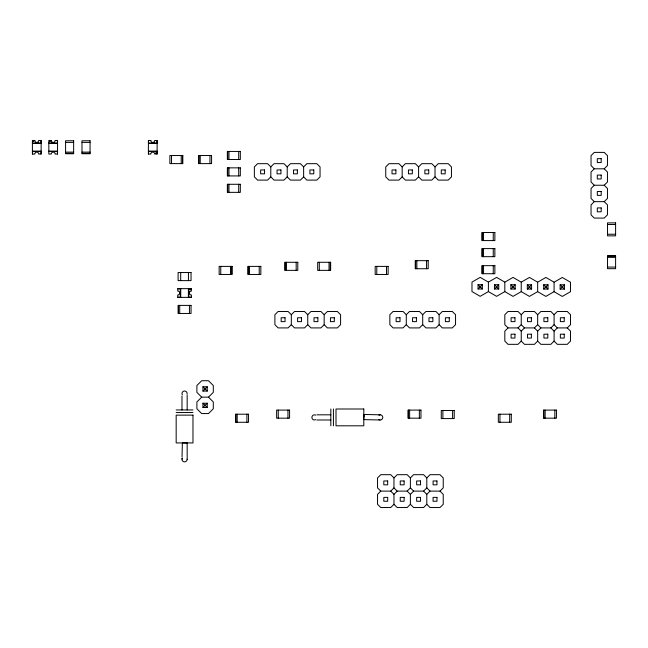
<?xml version="1.0" encoding="UTF-8"?>
<svg xmlns="http://www.w3.org/2000/svg" width="648" height="648" viewBox="0 0 648 648"><rect width="100%" height="100%" fill="white"/><g stroke="black" fill="none" stroke-linecap="round" stroke-linejoin="round"><path stroke-width="0.97" d="M488.39 291.6L488.406 282.115L480.2 277.368L471.987 282.091L471.971 291.576L480.176 296.322L488.39 291.6L496.595 296.347L504.816 291.616L513.014 296.371L521.235 291.641L529.44 296.387L537.654 291.665L545.859 296.411L554.072 291.681L562.278 296.436L570.499 291.705L570.507 282.228L562.302 277.474L554.089 282.204L545.883 277.449L537.67 282.18L537.654 291.665M504.816 291.616L504.824 282.139L513.038 277.409L521.243 282.164L521.235 291.641M554.072 291.681L554.089 282.204M363.844 416.972L363.868 414.445L378.578 414.785M182.039 456.856L182.363 442.876M187.191 457.707L187.159 442.965M378.521 419.953L363.747 419.612L363.868 414.445M181.999 459.165L182.072 458.622A2.584 2.584 1.3 0 1 182.331 457.998A2.584 2.584 0 0 0 184.234 461.854A2.584 2.584 0 0 0 187.07 458.622A2.584 2.584 1.3 0 1 187.159 459.286M482.331 284.699L478.046 288.992L478.046 284.699L482.331 284.699L482.331 288.992L478.046 288.992M498.749 284.723L494.465 289.008L494.465 284.723L498.749 284.723L498.749 289.008L494.465 289.008M515.168 284.747L510.883 289.032L510.883 284.747L515.168 284.747L515.168 289.032L510.883 289.032M531.595 284.772L527.31 289.057L527.31 284.772L531.595 284.772L531.595 289.057L527.31 289.057M548.014 284.788L543.729 289.073L543.729 284.788L548.014 284.788L548.014 289.073L543.729 289.073M564.432 284.812L560.147 289.097L560.147 284.812L564.432 284.812L564.432 289.097L560.147 289.097M207.239 386.791L202.954 391.084L202.954 386.791L207.239 386.791L207.239 391.084L202.954 391.084M207.239 403.218L202.954 407.503L202.954 403.218L207.239 403.218L207.239 407.503L202.954 407.503M270.791 166.909L274.023 163.677L283.978 163.677L287.21 166.909L287.21 176.872L283.978 180.103L274.023 180.103L270.791 176.872L270.791 166.909L267.559 163.677L257.604 163.677L254.364 166.909L254.364 176.872L257.604 180.103L267.559 180.103L270.791 176.872M287.21 166.909L290.45 163.677L300.405 163.677L303.637 166.909L303.637 176.872L300.405 180.103L290.45 180.103L287.21 176.872M303.637 166.909L306.869 163.677L316.823 163.677L320.055 166.909L320.055 176.872L316.823 180.103L306.869 180.103L303.637 176.872M402.173 166.909L405.405 163.677L415.36 163.677L418.6 166.909L418.6 176.872L415.36 180.103L405.405 180.103L402.173 176.872L402.173 166.909L398.941 163.677L388.986 163.677L385.754 166.909L385.754 176.872L388.986 180.103L398.941 180.103L402.173 176.872M418.6 166.909L421.832 163.677L431.787 163.677L435.019 166.909L435.019 176.872L431.787 180.103L421.832 180.103L418.6 176.872M201.69 397.151L196.887 401.963L196.887 408.758L201.69 413.57L208.494 413.57L213.305 408.758L213.305 401.963L208.494 397.151L201.69 397.151L196.887 392.34L196.887 385.536L201.69 380.724L208.494 380.724L213.305 385.536L213.305 392.34L208.494 397.151M435.019 166.909L438.25 163.677L448.205 163.677L451.445 166.909L451.445 176.872L448.205 180.103L438.25 180.103L435.019 176.872M291.317 314.717L294.548 311.486L304.511 311.486L307.743 314.717L307.743 324.672L304.511 327.912L294.548 327.912L291.317 324.672L291.317 314.717L288.085 311.486L278.13 311.486L274.898 314.717L274.898 324.672L278.13 327.912L288.085 327.912L291.317 324.672M307.743 314.717L310.975 311.486L320.93 311.486L324.162 314.717L324.162 324.672L320.93 327.912L310.975 327.912L307.743 324.672M324.162 314.717L327.394 311.486L337.357 311.486L340.589 314.717L340.589 324.672L337.357 327.912L327.394 327.912L324.162 324.672M406.28 314.717L409.512 311.486L419.467 311.486L422.699 314.717L422.699 324.672L419.467 327.912L409.512 327.912L406.28 324.672L406.28 314.717L403.048 311.486L393.093 311.486L389.853 314.717L389.853 324.672L393.093 327.912L403.048 327.912L406.28 324.672M422.699 314.717L425.939 311.486L435.893 311.486L439.125 314.717L439.125 324.672L435.893 327.912L425.939 327.912L422.699 324.672M439.125 314.717L442.357 311.486L452.312 311.486L455.544 314.717L455.544 324.672L452.312 327.912L442.357 327.912L439.125 324.672M604.228 185.239L607.46 182.007L607.46 172.044L604.228 168.812L594.273 168.812L591.041 172.044L591.041 182.007L594.273 185.239L604.228 185.239L607.46 188.471L607.46 198.426L604.228 201.658L594.273 201.658L591.041 204.889L591.041 214.853L594.273 218.084L604.228 218.084L607.46 214.853L607.46 204.889L604.228 201.658M604.228 168.812L607.46 165.58L607.46 155.625L604.228 152.393L594.273 152.393L591.041 155.625L591.041 165.58L594.273 168.812M594.273 185.239L591.041 188.471L591.041 198.426L594.273 201.658M508.048 327.912L504.816 331.144L504.816 341.099L508.048 344.331L518.003 344.331L521.243 341.099L521.243 331.144L518.003 327.912L508.048 327.912L504.816 324.672L504.816 314.717L508.048 311.486L518.003 311.486L521.243 314.717L521.243 324.672L518.003 327.912M521.243 314.717L524.475 311.486L534.43 311.486L537.662 314.717L537.662 324.672L534.43 327.912L524.475 327.912L521.243 331.144M537.662 314.717L540.894 311.486L550.849 311.486L554.089 314.717L554.089 324.672L550.849 327.912L540.894 327.912L537.662 331.144L537.662 341.099L534.43 344.331L524.475 344.331L521.243 341.099M554.089 314.717L557.321 311.486L567.275 311.486L570.507 314.717L570.507 324.672L567.275 327.912L557.321 327.912L554.089 331.144L554.089 341.099L550.849 344.331L540.894 344.331L537.662 341.099M410.387 477.916L407.155 474.684L397.192 474.684L393.96 477.916L393.96 487.879L390.728 491.111L380.773 491.111L377.541 494.343L377.541 504.298L380.773 507.53L390.728 507.53L393.96 504.298L393.96 494.343L397.192 491.111L407.155 491.111L410.387 487.879L410.387 477.916L413.618 474.684L423.573 474.684L426.805 477.916L426.805 487.879L423.573 491.111L413.618 491.111L410.387 494.343L410.387 504.298L407.155 507.53L397.192 507.53L393.96 504.298M426.805 477.916L430.037 474.684L440 474.684L443.232 477.916L443.232 487.879L440 491.111L430.037 491.111L426.805 494.343L426.805 504.298L423.573 507.53L413.618 507.53L410.387 504.298M488.406 282.115L496.619 277.385L504.824 282.139M521.243 282.164L529.465 277.433L537.67 282.18M187.531 442.989L182.736 442.9M65.578 142.398L73.645 142.398M81.996 142.398L90.064 142.398M36.296 142.657L38.175 142.657M51.775 142.657L53.654 142.657M152.28 142.657L154.167 142.657M32.4 142.981L41.132 142.981M48.827 142.981L57.55 142.981M148.392 142.981L157.116 142.981M32.4 143.435L41.132 143.435M48.827 143.435L57.55 143.435M148.392 143.435L157.116 143.435M32.4 151.081L41.132 151.081M48.827 151.081L57.55 151.081M148.392 151.081L157.116 151.081M32.4 151.527L41.132 151.527M48.827 151.527L57.55 151.527M148.392 151.527L157.116 151.527M65.578 152.118L73.645 152.118M81.996 152.118L90.064 152.118M65.578 153.333L73.645 153.333M81.996 153.333L90.064 153.333M607.532 224.516L615.6 224.516M607.532 234.228L615.6 234.228M607.532 256.146L615.6 256.146M607.532 257.361L615.6 257.361M607.532 267.073L615.6 267.073M177.779 288.781L180.298 288.781M188.843 288.781L191.363 288.781M177.779 297.246L180.298 297.246M188.843 297.246L191.363 297.246M176.167 409.957L192.974 409.957M176.167 412.541L192.974 412.541M316.872 414.817L330.828 414.817M316.872 419.993L330.828 419.993M380.044 419.977L379.493 419.904A2.584 2.584 -88.7 0 1 378.869 419.645A2.584 2.584 0 0 0 382.142 419.07A2.584 2.584 0 0 0 382.142 415.741A2.584 2.584 0 0 0 378.869 415.166A2.584 2.584 -88.7 0 1 380.157 414.817M207.239 391.084L202.954 386.791M207.239 407.503L202.954 403.218M560.147 284.812L564.432 289.097M543.729 284.788L548.014 289.073M527.31 284.772L531.595 289.057M510.883 284.747L515.168 289.032M494.465 284.723L498.749 289.008M478.046 284.699L482.331 288.992M567.275 327.912L570.507 331.144L570.507 341.099L567.275 344.331L557.321 344.331L554.089 341.099M554.089 324.672L557.321 327.912M550.849 327.912L554.089 331.144M537.662 324.672L540.894 327.912M534.43 327.912L537.662 331.144M521.243 324.672L524.475 327.912M440 491.111L443.232 494.343L443.232 504.298L440 507.53L430.037 507.53L426.805 504.298M426.805 487.879L430.037 491.111M423.573 491.111L426.805 494.343M410.387 487.879L413.618 491.111M393.96 477.916L390.728 474.684L380.773 474.684L377.541 477.916L377.541 487.879L380.773 491.111M407.155 491.111L410.387 494.343M393.96 487.879L397.192 491.111M390.728 491.111L393.96 494.343M554.842 410.095L554.842 418.163M545.122 410.095L545.122 418.163M543.907 410.095L543.907 418.163M509.676 414.202L509.676 422.269M499.956 414.202L499.956 422.269M493.25 232.519L493.25 240.586M493.25 248.605L493.25 256.673M493.25 265.656L493.25 273.723M483.538 232.519L483.538 240.586M483.538 248.605L483.538 256.673M483.538 265.656L483.538 273.723M482.323 232.519L482.323 240.586M482.323 248.605L482.323 256.673M482.323 265.656L482.323 273.723M452.604 410.508L452.604 418.576M442.884 410.508L442.884 418.576M426.578 260.666L426.578 268.734M419.353 410.095L419.353 418.163M416.858 260.666L416.858 268.734M415.643 260.666L415.643 268.734M409.633 410.095L409.633 418.163M408.418 410.095L408.418 418.163M386.5 266.393L386.5 274.46M376.788 266.393L376.788 274.46M333.42 409.001L333.42 425.809M330.828 409.001L330.828 425.809M330.237 262.286L330.237 270.354M329.022 262.286L329.022 270.354M319.31 262.286L319.31 270.354M296.176 262.286L296.176 270.354M287.963 410.095L287.963 418.163M286.457 262.286L286.457 270.354M285.25 262.286L285.25 270.354M278.251 410.095L278.251 418.163M259.224 266.393L259.224 274.46M249.512 266.393L249.512 274.46M248.297 266.393L248.297 274.46M246.912 414.202L246.912 422.269M238.699 151.438L238.699 159.505M238.699 167.856L238.699 175.924M238.699 184.283L238.699 192.351M237.192 414.202L237.192 422.269M235.977 414.202L235.977 422.269M231.701 266.393L231.701 274.46M230.486 266.393L230.486 274.46M228.979 151.438L228.979 159.505M228.979 167.856L228.979 175.924M228.979 184.283L228.979 192.351M227.764 151.438L227.764 159.505M227.764 167.856L227.764 175.924M227.764 184.283L227.764 192.351M220.766 266.393L220.766 274.46M209.96 155.536L209.96 163.612M200.24 155.536L200.24 163.612M199.025 155.536L199.025 163.612M189.427 305.394L189.427 313.462M189.176 291.6L189.176 293.487M188.843 288.652L188.843 297.375M188.447 272.541L188.447 280.625M188.398 288.652L188.398 297.375M187.159 395.215L187.159 409.957M182.428 155.536L182.428 163.612M181.983 395.993L181.983 409.957M181.221 155.536L181.221 163.612M180.743 288.652L180.743 297.375M180.695 272.541L180.695 280.625M180.298 288.652L180.298 297.375M179.715 305.394L179.715 313.462M178.5 305.394L178.5 313.462M171.501 155.536L171.501 163.612M156.986 140.47L156.986 142.981M156.986 151.527L156.986 154.046M148.522 140.47L148.522 142.981M148.522 151.527L148.522 154.046M57.421 140.47L57.421 142.981M57.421 151.527L57.421 154.046M41.002 140.47L41.002 142.981M41.002 151.527L41.002 154.046M32.53 140.47L32.53 142.981M32.53 151.527L32.53 154.046M182.331 394.891A2.584 2.584 0 0 1 184.234 391.036A2.584 2.584 0 0 1 187.07 394.268M315.762 419.645A2.584 2.584 0 0 1 311.891 417.409A2.584 2.584 0 0 1 315.762 415.166M33.056 141.353L33.68 141.523L33.056 141.353M49.483 141.353L50.107 141.523L49.483 141.353M155.836 152.993L156.46 153.163L155.836 152.993M190.075 289.535L190.698 289.705L190.075 289.535M34.822 140.47L32.4 140.47L32.4 154.046L34.822 154.046A1.936 1.936 0 0 1 36.766 152.11A1.936 1.936 0 0 1 38.702 154.046L41.132 154.046L41.132 140.47L38.702 140.47A1.936 1.936 0 0 1 36.766 142.406A1.936 1.936 0 0 1 34.822 140.47M51.249 140.47L48.827 140.47L48.827 154.046L51.249 154.046A1.936 1.936 0 0 1 53.185 152.11A1.936 1.936 0 0 1 55.129 154.046L57.55 154.046L57.55 140.47L55.129 140.47A1.936 1.936 0 0 1 53.185 142.406A1.936 1.936 0 0 1 51.249 140.47M150.814 140.47L148.392 140.47L148.392 154.046L150.814 154.046A1.936 1.936 0 0 1 152.75 152.11A1.936 1.936 0 0 1 154.694 154.046L157.116 154.046L157.116 140.47L154.694 140.47A1.936 1.936 0 0 1 152.75 142.406A1.936 1.936 0 0 1 150.814 140.47M73.645 140.778L65.578 140.778L65.578 153.738L73.645 153.738L73.645 140.778M90.064 140.778L81.996 140.778L81.996 153.738L90.064 153.738L90.064 140.778M240.319 151.438L227.359 151.438L227.359 159.505L240.319 159.505L240.319 151.438M182.833 155.536L169.881 155.536L169.881 163.612L182.833 163.612L182.833 155.536M211.58 155.536L198.62 155.536L198.62 163.612L211.58 163.612L211.58 155.536M601.19 158.663L597.31 158.663L597.31 162.543L601.19 162.543L601.19 158.663M240.319 167.856L227.359 167.856L227.359 175.924L240.319 175.924L240.319 167.856M264.522 169.954L260.642 169.954L260.642 173.834L264.522 173.834L264.522 169.954M280.94 169.954L277.061 169.954L277.061 173.834L280.94 173.834L280.94 169.954M297.367 169.954L293.487 169.954L293.487 173.834L297.367 173.834L297.367 169.954M313.786 169.954L309.906 169.954L309.906 173.834L313.786 173.834L313.786 169.954M395.904 169.954L392.024 169.954L392.024 173.834L395.904 173.834L395.904 169.954M412.322 169.954L408.443 169.954L408.443 173.834L412.322 173.834L412.322 169.954M428.749 169.954L424.869 169.954L424.869 173.834L428.749 173.834L428.749 169.954M445.168 169.954L441.288 169.954L441.288 173.834L445.168 173.834L445.168 169.954M601.19 175.082L597.31 175.082L597.31 178.961L601.19 178.961L601.19 175.082M240.319 184.283L227.359 184.283L227.359 192.351L240.319 192.351L240.319 184.283M601.19 191.508L597.31 191.508L597.31 195.388L601.19 195.388L601.19 191.508M601.19 207.927L597.31 207.927L597.31 211.807L601.19 211.807L601.19 207.927M615.6 222.896L607.532 222.896L607.532 235.848L615.6 235.848L615.6 222.896M494.87 232.519L481.918 232.519L481.918 240.586L494.87 240.586L494.87 232.519M494.87 248.605L481.918 248.605L481.918 256.673L494.87 256.673L494.87 248.605M615.6 255.741L607.532 255.741L607.532 268.693L615.6 268.693L615.6 255.741M428.198 260.666L415.238 260.666L415.238 268.734L428.198 268.734L428.198 260.666M297.796 262.286L284.845 262.286L284.845 270.354L297.796 270.354L297.796 262.286M330.642 262.286L317.69 262.286L317.69 270.354L330.642 270.354L330.642 262.286M494.87 265.656L481.918 265.656L481.918 273.723L494.87 273.723L494.87 265.656M232.106 266.393L219.146 266.393L219.146 274.46L232.106 274.46L232.106 266.393M260.844 266.393L247.892 266.393L247.892 274.46L260.844 274.46L260.844 266.393M388.12 266.393L375.168 266.393L375.168 274.46L388.12 274.46L388.12 266.393M191.038 272.541L178.103 272.541L178.103 280.625L191.038 280.625L191.038 272.541M191.363 288.652L177.779 288.652L177.779 291.074A1.936 1.936 0 0 1 179.723 293.009A1.936 1.936 0 0 1 177.779 294.953L177.779 297.375L191.363 297.375L191.363 294.953A1.936 1.936 0 0 1 189.418 293.009A1.936 1.936 0 0 1 191.363 291.074L191.363 288.652M191.047 305.394L178.095 305.394L178.095 313.462L191.047 313.462L191.047 305.394M285.047 317.755L281.167 317.755L281.167 321.635L285.047 321.635L285.047 317.755M301.474 317.755L297.594 317.755L297.594 321.635L301.474 321.635L301.474 317.755M317.893 317.755L314.013 317.755L314.013 321.635L317.893 321.635L317.893 317.755M334.319 317.755L330.44 317.755L330.44 321.635L334.319 321.635L334.319 317.755M400.01 317.755L396.131 317.755L396.131 321.635L400.01 321.635L400.01 317.755M416.429 317.755L412.549 317.755L412.549 321.635L416.429 321.635L416.429 317.755M432.856 317.755L428.976 317.755L428.976 321.635L432.856 321.635L432.856 317.755M449.275 317.755L445.395 317.755L445.395 321.635L449.275 321.635L449.275 317.755M514.966 317.755L511.086 317.755L511.086 321.635L514.966 321.635L514.966 317.755M531.392 317.755L527.513 317.755L527.513 321.635L531.392 321.635L531.392 317.755M547.811 317.755L543.931 317.755L543.931 321.635L547.811 321.635L547.811 317.755M564.238 317.755L560.358 317.755L560.358 321.635L564.238 321.635L564.238 317.755M514.966 334.182L511.086 334.182L511.086 338.062L514.966 338.062L514.966 334.182M531.392 334.182L527.513 334.182L527.513 338.062L531.392 338.062L531.392 334.182M547.811 334.182L543.931 334.182L543.931 338.062L547.811 338.062L547.811 334.182M564.238 334.182L560.358 334.182L560.358 338.062L564.238 338.062L564.238 334.182M363.803 409.001L336.004 409.001L336.004 425.809L363.803 425.809L363.803 409.001M289.583 410.095L276.631 410.095L276.631 418.163L289.583 418.163L289.583 410.095M420.965 410.095L408.013 410.095L408.013 418.163L420.965 418.163L420.965 410.095M556.454 410.095L543.502 410.095L543.502 418.163L556.454 418.163L556.454 410.095M454.224 410.508L441.264 410.508L441.264 418.576L454.224 418.576L454.224 410.508M248.532 414.202L235.572 414.202L235.572 422.269L248.532 422.269L248.532 414.202M511.296 414.202L498.336 414.202L498.336 422.269L511.296 422.269L511.296 414.202M192.974 415.133L176.167 415.133L176.167 442.932L192.974 442.932L192.974 415.133M387.69 480.962L383.81 480.962L383.81 484.834L387.69 484.834L387.69 480.962M404.117 480.962L400.237 480.962L400.237 484.834L404.117 484.834L404.117 480.962M420.536 480.962L416.656 480.962L416.656 484.834L420.536 484.834L420.536 480.962M436.963 480.962L433.083 480.962L433.083 484.834L436.963 484.834L436.963 480.962M387.69 497.38L383.81 497.38L383.81 501.26L387.69 501.26L387.69 497.38M404.117 497.38L400.237 497.38L400.237 501.26L404.117 501.26L404.117 497.38M420.536 497.38L416.656 497.38L416.656 501.26L420.536 501.26L420.536 497.38M436.963 497.38L433.083 497.38L433.083 501.26L436.963 501.26L436.963 497.38"/></g></svg>
